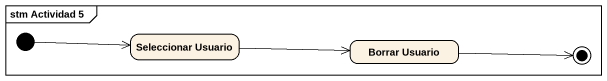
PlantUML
@startuml
mainframe stm Actividad 5
hide empty description
state "Seleccionar Usuario" as Seleccionar_Usuario
state "Borrar Usuario" as Borrar_Usuario
[*] -right-> Seleccionar_Usuario
Seleccionar_Usuario -right-> Borrar_Usuario
Borrar_Usuario -right-> [*]
@enduml
